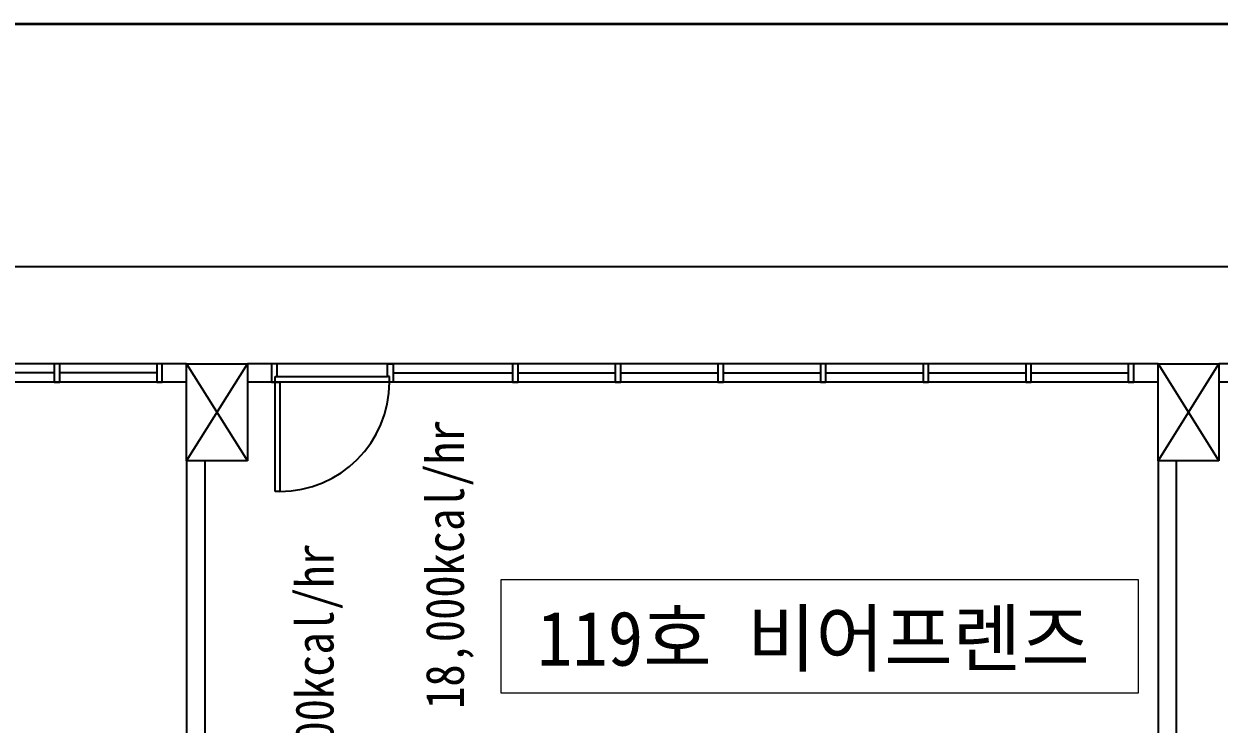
# Model space of a CAD drawing. Header units: millimetres. Extents: x 16332047 to 33387680, y -14835522 to -7015081.
# Drawn here: x 16473341 to 16483183, y -7465285 to -7459517 of the extents above; entities that cross this region are included whole.
import ezdxf
from ezdxf.enums import TextEntityAlignment as Align

# ---------------------------------------------------------------- set-up
doc = ezdxf.new("R2010")
doc.units = ezdxf.units.MM
doc.header["$LTSCALE"] = 300
doc.header["$MEASUREMENT"] = 0
doc.layers.add('arch', color=255, linetype='CONTINUOUS', lineweight=25)
doc.layers.add('TEXT', color=3, linetype='CONTINUOUS')
doc.styles.add('돋움체', font='')
doc.styles.get('돋움체').set_extended_font_data('DotumChe')

msp = doc.modelspace()

# ---------------------------------------------------------------- linework, layer by layer
at = {"layer": 'arch'}
for p, q in [((16495740.7, -7459516.7), (16428226, -7459516.8)), ((16428226, -7459516.8), (16495741.1, -7459519.6)), ((16494912.3, -7461516.8), (16429054.4, -7461516.8)), ((16474680.9, -7462316.7), (16467180.9, -7462316.7)), ((16473635.9, -7462316.7), (16473590.9, -7462316.7)), ((16473590.9, -7462316.7), (16473590.9, -7462466.7)), ((16473635.9, -7462466.7), (16473635.9, -7462316.7)), ((16474480.9, -7462316.7), (16474435.9, -7462316.7)), ((16474435.9, -7462316.7), (16474435.9, -7462466.7)), ((16474480.9, -7462466.7), (16474480.9, -7462316.7)), ((16474680.9, -7462316.7), (16475180.9, -7463116.7)), ((16474680.9, -7463116.7), (16475180.9, -7462316.7)), ((16474680.9, -7463116.7), (16474680.9, -7462316.7)), ((16474680.9, -7462316.7), (16475180.9, -7462316.7)), ((16482680.9, -7462316.7), (16475180.9, -7462316.7)), ((16475180.9, -7462316.7), (16475180.9, -7463116.7)), ((16475425.9, -7462316.7), (16475380.9, -7462316.7)), ((16475380.9, -7462316.7), (16475380.9, -7462446.7)), ((16475425.9, -7462361.7), (16475425.9, -7462316.7)), ((16476335.9, -7462361.7), (16476335.9, -7462316.7)), ((16476335.9, -7462316.7), (16476380.9, -7462316.7)), ((16476380.9, -7462316.7), (16476380.9, -7462446.7)), ((16477410.9, -7462316.7), (16477365.9, -7462316.7)), ((16477365.9, -7462316.7), (16477365.9, -7462466.7)), ((16477410.9, -7462466.7), (16477410.9, -7462316.7)), ((16478255.9, -7462316.7), (16478210.9, -7462316.7)), ((16478210.9, -7462316.7), (16478210.9, -7462466.7)), ((16478255.9, -7462466.7), (16478255.9, -7462316.7)), ((16479100.9, -7462316.7), (16479055.9, -7462316.7)), ((16479055.9, -7462316.7), (16479055.9, -7462466.7)), ((16479100.9, -7462466.7), (16479100.9, -7462316.7)), ((16479945.9, -7462316.7), (16479900.9, -7462316.7)), ((16479900.9, -7462316.7), (16479900.9, -7462466.7)), ((16479945.9, -7462466.7), (16479945.9, -7462316.7)), ((16480790.9, -7462316.7), (16480745.9, -7462316.7)), ((16480745.9, -7462316.7), (16480745.9, -7462466.7)), ((16480790.9, -7462466.7), (16480790.9, -7462316.7)), ((16481635.9, -7462316.7), (16481590.9, -7462316.7)), ((16481590.9, -7462316.7), (16481590.9, -7462466.7)), ((16481635.9, -7462466.7), (16481635.9, -7462316.7)), ((16482480.9, -7462316.7), (16482435.9, -7462316.7)), ((16482435.9, -7462316.7), (16482435.9, -7462466.7)), ((16482480.9, -7462466.7), (16482480.9, -7462316.7)), ((16482680.9, -7462316.7), (16483180.9, -7463116.7)), ((16482680.9, -7463116.7), (16483180.9, -7462316.7)), ((16482680.9, -7463116.7), (16482680.9, -7462316.7)), ((16482680.9, -7462316.7), (16483180.9, -7462316.7)), ((16489480.9, -7462316.7), (16483180.9, -7462316.7)), ((16483180.9, -7462316.7), (16483180.9, -7463116.7)), ((16473590.9, -7462391.7), (16472790.9, -7462391.7)), ((16474435.9, -7462391.7), (16473635.9, -7462391.7)), ((16475380.9, -7462446.7), (16475380.9, -7462466.7)), ((16475410.9, -7462466.7), (16475410.9, -7462421.7)), ((16475410.9, -7462421.7), (16475425.9, -7462421.7)), ((16475425.9, -7462421.7), (16475425.9, -7462361.7)), ((16475425.9, -7462361.7), (16475425.9, -7462361.7)), ((16475425.9, -7462421.7), (16476335.9, -7462421.7)), ((16476335.9, -7462421.7), (16476335.9, -7462361.7)), ((16476335.9, -7462361.7), (16476335.9, -7462361.7)), ((16476350.9, -7462421.7), (16476335.9, -7462421.7)), ((16476350.9, -7462466.7), (16476350.9, -7462421.7)), ((16476380.9, -7462391.7), (16477365.9, -7462391.7)), ((16476380.9, -7462446.7), (16476380.9, -7462466.7)), ((16477410.9, -7462391.7), (16478210.9, -7462391.7)), ((16478255.9, -7462391.7), (16479055.9, -7462391.7)), ((16479100.9, -7462391.7), (16479900.9, -7462391.7)), ((16479945.9, -7462391.7), (16480745.9, -7462391.7)), ((16480790.9, -7462391.7), (16481590.9, -7462391.7)), ((16481635.9, -7462391.7), (16482435.9, -7462391.7)), ((16474680.9, -7462466.7), (16467180.9, -7462466.7)), ((16473590.9, -7462466.7), (16473635.9, -7462466.7)), ((16474435.9, -7462466.7), (16474480.9, -7462466.7)), ((16482680.9, -7462466.7), (16475180.9, -7462466.7)), ((16475380.9, -7462466.7), (16475410.9, -7462466.7)), ((16476350.9, -7462466.7), (16475410.9, -7462466.7)), ((16475410.9, -7462466.7), (16475448.9, -7462466.7)), ((16475410.9, -7463368.7), (16475410.9, -7462466.7)), ((16475448.9, -7462466.7), (16475448.9, -7463368.7)), ((16476350.9, -7462466.7), (16476350.9, -7462466.7)), ((16476380.9, -7462466.7), (16476350.9, -7462466.7)), ((16477365.9, -7462466.7), (16477410.9, -7462466.7)), ((16478210.9, -7462466.7), (16478255.9, -7462466.7)), ((16479055.9, -7462466.7), (16479100.9, -7462466.7)), ((16479900.9, -7462466.7), (16479945.9, -7462466.7)), ((16480745.9, -7462466.7), (16480790.9, -7462466.7)), ((16481590.9, -7462466.7), (16481635.9, -7462466.7)), ((16482435.9, -7462466.7), (16482480.9, -7462466.7)), ((16489280.9, -7462466.7), (16483180.9, -7462466.7)), ((16474680.9, -7463116.7), (16474680.9, -7469616.7)), ((16475180.9, -7463116.7), (16474680.9, -7463116.7)), ((16474680.9, -7463136.7), (16474680.9, -7469616.7)), ((16474830.9, -7463116.7), (16474830.9, -7469616.7)), ((16482680.9, -7463116.7), (16482680.9, -7469616.7)), ((16483180.9, -7463116.7), (16482680.9, -7463116.7)), ((16482830.9, -7463116.7), (16482830.9, -7469616.7)), ((16475448.9, -7463368.7), (16475410.9, -7463368.7))]:
    msp.add_line(p, q, dxfattribs=at)
at = {"layer": 'arch', "color": 7, "lineweight": 9}
msp.add_lwpolyline([(16477267.7, -7465028.4), (16482520.9, -7465028.4), (16482520.9, -7464095.7), (16477267.7, -7464095.7)], close=True, dxfattribs=at)
at = {"layer": 'arch'}
msp.add_arc((16475448.9, -7462466.7), 902, 270, 0, dxfattribs=at)

# ---------------------------------------------------------------- texts
at = {"layer": 'arch', "color": 7, "lineweight": 9, "style": '돋움체'}
msp.add_text('119호 비어프렌즈', height=450, dxfattribs=at).set_placement((16479843.4, -7464803.4), align=Align.CENTER)
at = {"layer": 'TEXT', "color": 3, "style": '돋움체', "width": 0.9}
for s, p in [('온수기 18,000kcal/hr', (16476964.4, -7466409.6, 0)), ('높은렌지 23,800kcal/hr', (16475890.5, -7467784.1, 0))]:
    msp.add_text(s, height=315, rotation=90, dxfattribs=at).set_placement(p)

doc.saveas('drawing.dxf')
